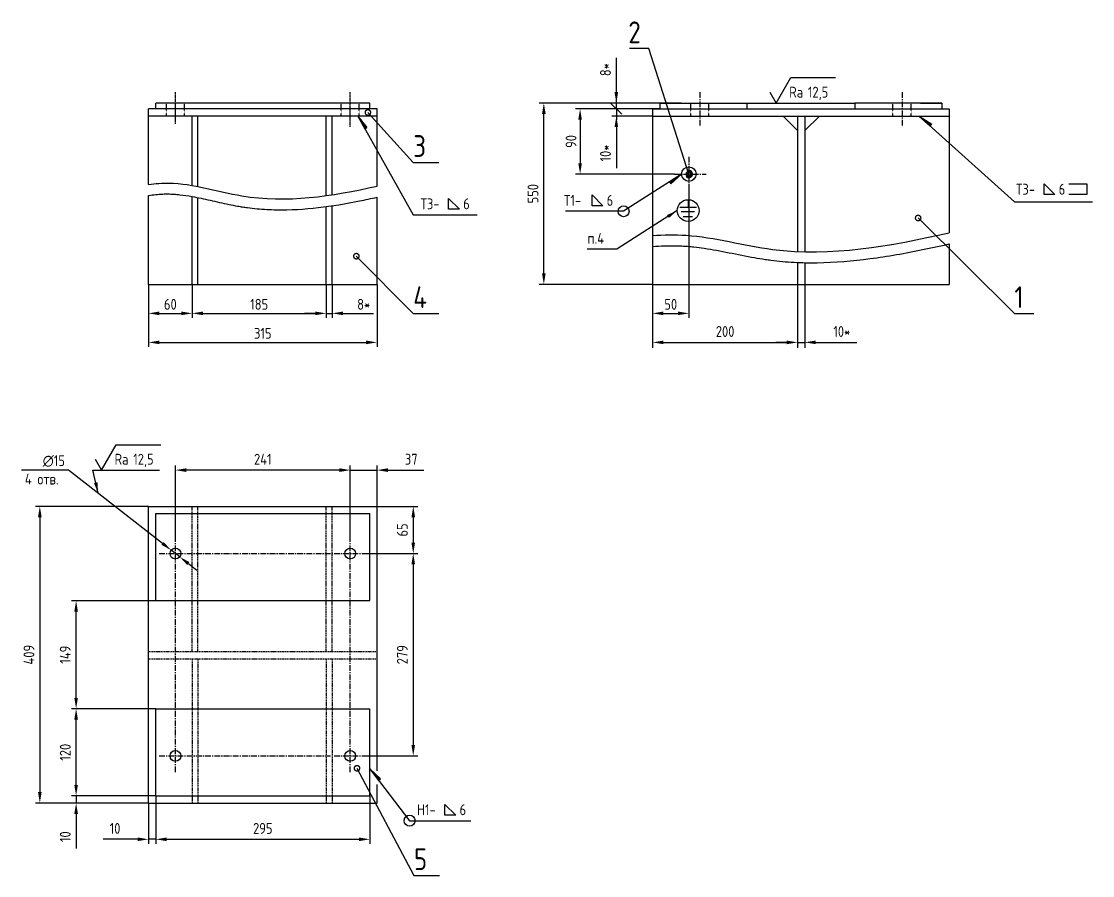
# Model space of a CAD drawing. Header units: millimetres. Extents: x -25976 to -4798, y -663 to 15440.
# Drawn here: x -6276 to -4798, y 4758 to 5935 of the extents above; entities that cross this region are included whole.
import ezdxf

# ---------------------------------------------------------------- set-up
doc = ezdxf.new("R2010")
doc.units = ezdxf.units.MM
doc.header["$LTSCALE"] = 0.25
doc.linetypes.add('CENTER', pattern=[50.8, 31.75, -6.35, 6.35, -6.35])
doc.linetypes.add('HIDDEN', pattern=[9.525, 6.35, -3.175])
for name, color, linetype in [('Bord', 1, 'Continuous'), ('Cen', 5, 'CENTER'), ('Con', 6, 'Continuous'), ('Cont', 6, 'Continuous'), ('Dim', 7, 'Continuous'), ('Hide', 2, 'HIDDEN'), ('Text', 3, 'Continuous')]:
    doc.layers.add(name, color=color, linetype=linetype)
doc.styles.add('Style1', font='romans.shx', dxfattribs={"width": 0.8})
doc.dimstyles.new('Dia_5', dxfattribs={"dimscale": 5, "dimtxt": 3, "dimasz": 3, "dimexe": 1.25, "dimexo": 0, "dimgap": 1, "dimtad": 1, "dimtoh": 1, "dimdec": 3, "dimtxsty": 'Style1', "dimcen": 2.5, "dimclrt": 3, "dimadec": 0, "dimazin": 0, "dimtfac": 1, "dimtdec": 3, "dimtmove": 0, "dimatfit": 2, "dimfxl": 1, "dimarcsym": 0})
doc.dimstyles.new('LIN 5', dxfattribs={"dimscale": 5, "dimtxt": 3, "dimasz": 3, "dimexe": 1.5, "dimexo": 0, "dimgap": 1.5, "dimtad": 1, "dimtoh": 1, "dimdec": 4, "dimrnd": 1, "dimdsep": 46, "dimtxsty": 'Style1', "dimcen": 0, "dimdle": 2, "dimclrd": 256, "dimclrt": 3, "dimadec": 0, "dimazin": 0, "dimtfac": 0.666667, "dimtdec": 4, "dimtmove": 0, "dimatfit": 2, "dimfxl": 1, "dimtvp": 0.833333, "dimtolj": 1, "dimtzin": 0, "dimarcsym": 0})
doc.dimstyles.new('Lin_5', dxfattribs={"dimscale": 5, "dimtxt": 3, "dimasz": 3, "dimexe": 1.25, "dimexo": 0, "dimgap": 1.5, "dimtad": 1, "dimdec": 1, "dimtxsty": 'Style1', "dimcen": 2.5, "dimclrt": 3, "dimadec": 0, "dimazin": 0, "dimtfac": 1, "dimtdec": 1, "dimtmove": 0, "dimatfit": 0, "dimfxl": 1, "dimarcsym": 0})
doc.dimstyles.new('Poz_5', dxfattribs={"dimscale": 5, "dimtxt": 6, "dimasz": 3, "dimexe": 1.25, "dimexo": 0, "dimgap": 1.5, "dimtad": 2, "dimtoh": 1, "dimtxsty": 'Style1', "dimblk": 'DOTSMALL', "dimcen": 2.5, "dimclrt": 6, "dimadec": 0, "dimazin": 0, "dimtfac": 1, "dimtmove": 0, "dimatfit": 3, "dimldrblk": 'DOTSMALL', "dimfxl": 1, "dimarcsym": 0})
doc.dimstyles.new('Svarka5', dxfattribs={"dimscale": 5, "dimtxt": 3, "dimasz": 4, "dimexe": 1.25, "dimexo": 0, "dimgap": 1.5, "dimtad": 1, "dimtoh": 1, "dimtxsty": 'Standard', "dimblk": 'Arrow', "dimcen": 2.5, "dimclrt": 3, "dimadec": 0, "dimazin": 0, "dimtfac": 1, "dimtmove": 0, "dimatfit": 3, "dimldrblk": 'Arrow', "dimfxl": 1, "dimarcsym": 0})
doc.dimstyles.new('Svarka_5', dxfattribs={"dimscale": 5, "dimtxt": 3, "dimasz": 4, "dimexe": 1.25, "dimexo": 0, "dimgap": 1, "dimtad": 1, "dimtoh": 1, "dimdec": 0, "dimtxsty": 'Style1', "dimblk": 'Arrow', "dimcen": 2.5, "dimclrt": 3, "dimadec": 0, "dimazin": 0, "dimtfac": 1, "dimtdec": 0, "dimtmove": 0, "dimatfit": 3, "dimldrblk": 'Arrow', "dimfxl": 1, "dimarcsym": 0})

# ---------------------------------------------------------------- blocks, each defined once
blk = doc.blocks.new('sherISO_01')
at = {"layer": 'Text'}
blk.add_line((4.04, 7), (16.36, 7), dxfattribs=at)
blk.add_lwpolyline([(-1.73, 3), (0, 0), (4.04, 7)], dxfattribs=at)
at = {"layer": 'Text', "style": 'Style1', "width": 0.8}
blk.add_text('Ra', height=3, dxfattribs=at).set_placement((3.58, 1.5))
blk.add_attdef('12,5', (8.73, 1.5), '', height=3, dxfattribs=at)
blk = doc.blocks.new('*D252')
at = {"layer": 'Dim', "color": 0, "linetype": 'ByBlock', "lineweight": -2, "transparency": 16777216}
for p, q in [((-6100.1, 5572.9), (-6100.1, 5526.6)), ((-6040.1, 5572.9), (-6040.1, 5526.6)), ((-6085.1, 5532.9), (-6055.1, 5532.9))]:
    blk.add_line(p, q, dxfattribs=at)
at = {"layer": 'Dim', "color": 0, "transparency": 16777216}
for points in [[(-6085.1, 5535.4), (-6085.1, 5530.4), (-6100.1, 5532.9)], [(-6055.1, 5535.4), (-6055.1, 5530.4), (-6040.1, 5532.9)]]:
    blk.add_solid(points, dxfattribs=at)
at = {"layer": 'Dim', "color": 3, "transparency": 16777216, "insert": (-6070.1, 5545.4), "char_height": 15, "attachment_point": 5, "style": 'Style1'}
blk.add_mtext('60', dxfattribs=at)
blk = doc.blocks.new('*D253')
at = {"layer": 'Dim', "color": 0, "linetype": 'ByBlock', "lineweight": -2, "transparency": 16777216}
for p, q in [((-6040.1, 5572.9), (-6040.1, 5526.6)), ((-5855.1, 5572.9), (-5855.1, 5526.6)), ((-6025.1, 5532.9), (-5870.1, 5532.9))]:
    blk.add_line(p, q, dxfattribs=at)
at = {"layer": 'Dim', "color": 0, "transparency": 16777216}
for points in [[(-6025.1, 5535.4), (-6025.1, 5530.4), (-6040.1, 5532.9)], [(-5870.1, 5535.4), (-5870.1, 5530.4), (-5855.1, 5532.9)]]:
    blk.add_solid(points, dxfattribs=at)
at = {"layer": 'Dim', "color": 3, "transparency": 16777216, "insert": (-5947.6, 5545.4), "char_height": 15, "attachment_point": 5, "style": 'Style1'}
blk.add_mtext('185', dxfattribs=at)
blk = doc.blocks.new('*D254')
at = {"layer": 'Dim', "color": 0, "linetype": 'ByBlock', "lineweight": -2, "transparency": 16777216}
for p, q in [((-5855.1, 5572.9), (-5855.1, 5526.6)), ((-5847.1, 5572.9), (-5847.1, 5526.6)), ((-5870.1, 5532.9), (-5885.1, 5532.9)), ((-5855.1, 5532.9), (-5847.1, 5532.9)), ((-5832.1, 5532.9), (-5789.9, 5532.9))]:
    blk.add_line(p, q, dxfattribs=at)
at = {"layer": 'Dim', "color": 0, "transparency": 16777216}
for points in [[(-5870.1, 5535.4), (-5870.1, 5530.4), (-5855.1, 5532.9)], [(-5832.1, 5535.4), (-5832.1, 5530.4), (-5847.1, 5532.9)]]:
    blk.add_solid(points, dxfattribs=at)
at = {"layer": 'Dim', "color": 3, "transparency": 16777216, "insert": (-5803.5, 5545.4), "char_height": 15, "attachment_point": 5, "style": 'Style1'}
blk.add_mtext('8*', dxfattribs=at)
blk = doc.blocks.new('*D255')
at = {"layer": 'Dim', "color": 0, "linetype": 'ByBlock', "lineweight": -2, "transparency": 16777216}
for p, q in [((-6100.1, 5572.9), (-6100.1, 5486.6)), ((-5785.1, 5572.9), (-5785.1, 5486.6)), ((-6085.1, 5492.9), (-5800.1, 5492.9))]:
    blk.add_line(p, q, dxfattribs=at)
at = {"layer": 'Dim', "color": 0, "transparency": 16777216}
for points in [[(-6085.1, 5495.4), (-6085.1, 5490.4), (-6100.1, 5492.9)], [(-5800.1, 5495.4), (-5800.1, 5490.4), (-5785.1, 5492.9)]]:
    blk.add_solid(points, dxfattribs=at)
at = {"layer": 'Dim', "color": 3, "transparency": 16777216, "insert": (-5942.6, 5505.4), "char_height": 15, "attachment_point": 5, "style": 'Style1'}
blk.add_mtext('315', dxfattribs=at)
blk = doc.blocks.new('_DotSmall')
at = {"color": 0, "linetype": 'ByBlock', "const_width": 0.5}
blk.add_lwpolyline([(-0.0625, 0, 1), (0.0625, 0, 1)], format="xyb", close=True, dxfattribs=at)
blk = doc.blocks.new('Arrow')
blk.add_hatch(color=256).paths.add_polyline_path([(0, 0), (-1, 0), (-1, -0.167)])
blk.add_line((-1, 0), (-1, -0.167))
at = {"color": 0, "linetype": 'ByBlock', "lineweight": -2}
for q in [(-1, 0), (-1, -0.167)]:
    blk.add_line((0, 0), q, dxfattribs=at)
blk = doc.blocks.new('svarka01')
at = {"layer": 'Text'}
for p, q in [((8.17, 5), (11.17, 2)), ((8.17, 2), (8.17, 5)), ((15.02, 5), (20.02, 5)), ((20.02, 5), (20.02, 2)), ((11.17, 2), (8.17, 2)), ((20.02, 2), (15.02, 2))]:
    blk.add_line(p, q, dxfattribs=at)
at = {"layer": 'Text', "style": 'Style1', "width": 0.8}
for tag, p in [('Т1-', (0.44, 2)), ('6', (12.22, 2))]:
    blk.add_attdef(tag, p, '', height=3, dxfattribs=at)
blk = doc.blocks.new('svarka02')
at = {"layer": 'Text'}
for p, q in [((9.73, 1.5), (9.73, 4.5)), ((9.73, 4.5), (12.73, 1.5)), ((12.73, 1.5), (9.73, 1.5))]:
    blk.add_line(p, q, dxfattribs=at)
at = {"layer": 'Text', "style": 'Style1', "width": 0.8}
for tag, p in [('Т1-', (2, 1.5)), ('6', (13.78, 1.5))]:
    blk.add_attdef(tag, p, '', height=3, dxfattribs=at)
blk = doc.blocks.new('*D269')
at = {"layer": 'Dim', "color": 0, "lineweight": -2, "transparency": 16777216}
for p, q in [((-5405, 5572.9), (-5405, 5485.4)), ((-5205, 5572.9), (-5205, 5485.4))]:
    blk.add_line(p, q, dxfattribs=at)
at = {"layer": 'Dim', "lineweight": -2, "transparency": 16777216}
blk.add_line((-5390, 5492.9), (-5220, 5492.9), dxfattribs=at)
at = {"layer": 'Dim', "transparency": 16777216}
for points in [[(-5390, 5495.4), (-5390, 5490.4), (-5405, 5492.9)], [(-5220, 5495.4), (-5220, 5490.4), (-5205, 5492.9)]]:
    blk.add_solid(points, dxfattribs=at)
at = {"layer": 'Dim', "color": 3, "transparency": 16777216, "insert": (-5305, 5507.9), "char_height": 15, "attachment_point": 5, "style": 'Style1'}
blk.add_mtext('\\A1;200', dxfattribs=at)
blk = doc.blocks.new('*D270')
at = {"layer": 'Dim', "color": 0, "lineweight": -2, "transparency": 16777216}
for p, q in [((-5205, 5572.9), (-5205, 5485.4)), ((-5195, 5572.9), (-5195, 5485.4))]:
    blk.add_line(p, q, dxfattribs=at)
at = {"layer": 'Dim', "lineweight": -2, "transparency": 16777216}
for p, q in [((-5220, 5492.9), (-5235, 5492.9)), ((-5205, 5492.9), (-5195, 5492.9)), ((-5180, 5492.9), (-5123.2, 5492.9))]:
    blk.add_line(p, q, dxfattribs=at)
at = {"layer": 'Dim', "transparency": 16777216}
for points in [[(-5220, 5495.4), (-5220, 5490.4), (-5205, 5492.9)], [(-5180, 5495.4), (-5180, 5490.4), (-5195, 5492.9)]]:
    blk.add_solid(points, dxfattribs=at)
at = {"layer": 'Dim', "color": 3, "transparency": 16777216, "insert": (-5144.1, 5507.9), "char_height": 15, "attachment_point": 5, "style": 'Style1'}
blk.add_mtext('\\A1;10*', dxfattribs=at)
blk = doc.blocks.new('_Oblique')
at = {"color": 0, "linetype": 'ByBlock', "lineweight": -2}
blk.add_line((-0.5, -0.5), (0.5, 0.5), dxfattribs=at)
blk = doc.blocks.new('*D271')
at = {"layer": 'Dim', "color": 0, "lineweight": -2, "transparency": 16777216}
for p, q in [((-5455, 5814.9), (-5455, 5844.9)), ((-5405, 5814.9), (-5461.3, 5814.9)), ((-5455, 5814.9), (-5455, 5804.9)), ((-5405, 5804.9), (-5461.3, 5804.9)), ((-5455, 5789.9), (-5455, 5733))]:
    blk.add_line(p, q, dxfattribs=at)
at = {"layer": 'Dim', "color": 0, "transparency": 16777216}
blk.add_solid([(-5457.5, 5789.9), (-5452.5, 5789.9), (-5455, 5804.9)], dxfattribs=at)
at = {"layer": 'Dim', "color": 0, "lineweight": -2, "transparency": 16777216, "xscale": 15, "yscale": 15, "zscale": 15, "rotation": 270}
blk.add_blockref('_Oblique', (-5455, 5814.9), dxfattribs=at)
at = {"layer": 'Dim', "color": 3, "transparency": 16777216, "insert": (-5470, 5753.9), "char_height": 15, "attachment_point": 5, "rotation": 90, "style": 'Style1'}
blk.add_mtext('10*', dxfattribs=at)
blk = doc.blocks.new('*D272')
at = {"layer": 'Dim', "color": 0, "lineweight": -2, "transparency": 16777216}
for p, q in [((-5455, 5837.9), (-5455, 5885)), ((-5395, 5822.9), (-5461.3, 5822.9)), ((-5455, 5814.9), (-5455, 5822.9)), ((-5405, 5814.9), (-5461.3, 5814.9)), ((-5455, 5814.9), (-5455, 5799.9))]:
    blk.add_line(p, q, dxfattribs=at)
at = {"layer": 'Dim', "color": 0, "transparency": 16777216}
blk.add_solid([(-5457.5, 5837.9), (-5452.5, 5837.9), (-5455, 5822.9)], dxfattribs=at)
at = {"layer": 'Dim', "color": 0, "lineweight": -2, "transparency": 16777216, "xscale": 15, "yscale": 15, "zscale": 15, "rotation": 90}
blk.add_blockref('_Oblique', (-5455, 5814.9), dxfattribs=at)
at = {"layer": 'Dim', "color": 3, "transparency": 16777216, "insert": (-5470, 5868.9), "char_height": 15, "attachment_point": 5, "rotation": 90, "style": 'Style1'}
blk.add_mtext('8*', dxfattribs=at)
blk = doc.blocks.new('*D273')
at = {"layer": 'Dim', "color": 0, "lineweight": -2, "transparency": 16777216}
for p, q in [((-5395, 5822.9), (-5561.3, 5822.9)), ((-5555, 5587.9), (-5555, 5807.9)), ((-5405, 5572.9), (-5561.3, 5572.9))]:
    blk.add_line(p, q, dxfattribs=at)
at = {"layer": 'Dim', "color": 0, "transparency": 16777216}
for points in [[(-5557.5, 5807.9), (-5552.5, 5807.9), (-5555, 5822.9)], [(-5557.5, 5587.9), (-5552.5, 5587.9), (-5555, 5572.9)]]:
    blk.add_solid(points, dxfattribs=at)
at = {"layer": 'Dim', "color": 3, "transparency": 16777216, "insert": (-5570, 5697.9), "char_height": 15, "attachment_point": 5, "rotation": 90, "style": 'Style1'}
blk.add_mtext('550', dxfattribs=at)
blk = doc.blocks.new('*D256')
at = {"layer": 'Dim', "color": 0, "linetype": 'ByBlock', "lineweight": -2, "transparency": 16777216}
for p, q in [((-5405, 5814.9), (-5511.3, 5814.9)), ((-5505, 5799.9), (-5505, 5739.9)), ((-5374.9, 5724.9), (-5511.3, 5724.9))]:
    blk.add_line(p, q, dxfattribs=at)
at = {"layer": 'Dim', "color": 0, "transparency": 16777216}
for points in [[(-5507.5, 5799.9), (-5502.5, 5799.9), (-5505, 5814.9)], [(-5507.5, 5739.9), (-5502.5, 5739.9), (-5505, 5724.9)]]:
    blk.add_solid(points, dxfattribs=at)
at = {"layer": 'Dim', "color": 3, "transparency": 16777216, "insert": (-5517.5, 5769.9), "char_height": 15, "attachment_point": 5, "rotation": 90, "style": 'Style1'}
blk.add_mtext('90', dxfattribs=at)
blk = doc.blocks.new('*D257')
at = {"layer": 'Dim', "color": 0, "linetype": 'ByBlock', "lineweight": -2, "transparency": 16777216}
for p, q in [((-5355, 5705.8), (-5355, 5526.6)), ((-5405, 5640.1), (-5405, 5526.6)), ((-5390, 5532.9), (-5370, 5532.9))]:
    blk.add_line(p, q, dxfattribs=at)
at = {"layer": 'Dim', "color": 0, "transparency": 16777216}
for points in [[(-5390, 5535.4), (-5390, 5530.4), (-5405, 5532.9)], [(-5370, 5535.4), (-5370, 5530.4), (-5355, 5532.9)]]:
    blk.add_solid(points, dxfattribs=at)
at = {"layer": 'Dim', "color": 3, "transparency": 16777216, "insert": (-5380, 5545.4), "char_height": 15, "attachment_point": 5, "style": 'Style1'}
blk.add_mtext('50', dxfattribs=at)
blk = doc.blocks.new('svarka04')
at = {"layer": 'Text'}
blk.add_circle((0, 0), 1.5, dxfattribs=at)
blk = doc.blocks.new('*D263')
at = {"layer": 'Dim', "color": 0, "lineweight": -2, "transparency": 16777216}
for p, q in [((-6200.1, 4882.8), (-6200.1, 4897.8)), ((-6090.1, 4867.8), (-6206.3, 4867.8)), ((-6200.1, 4867.8), (-6200.1, 4857.8)), ((-6100.1, 4857.8), (-6206.3, 4857.8)), ((-6200.1, 4842.8), (-6200.1, 4795.1))]:
    blk.add_line(p, q, dxfattribs=at)
at = {"layer": 'Dim', "color": 0, "transparency": 16777216}
for points in [[(-6202.6, 4882.8), (-6197.6, 4882.8), (-6200.1, 4867.8)], [(-6202.6, 4842.8), (-6197.6, 4842.8), (-6200.1, 4857.8)]]:
    blk.add_solid(points, dxfattribs=at)
at = {"layer": 'Dim', "color": 3, "transparency": 16777216, "insert": (-6215.1, 4811.4), "char_height": 15, "attachment_point": 5, "rotation": 90, "style": 'Style1'}
blk.add_mtext('10', dxfattribs=at)
blk = doc.blocks.new('*D264')
at = {"layer": 'Dim', "color": 0, "lineweight": -2, "transparency": 16777216}
for p, q in [((-6090.1, 4987.8), (-6206.3, 4987.8)), ((-6200.1, 4882.8), (-6200.1, 4972.8)), ((-6090.1, 4867.8), (-6206.3, 4867.8))]:
    blk.add_line(p, q, dxfattribs=at)
at = {"layer": 'Dim', "color": 0, "transparency": 16777216}
for points in [[(-6202.6, 4972.8), (-6197.6, 4972.8), (-6200.1, 4987.8)], [(-6202.6, 4882.8), (-6197.6, 4882.8), (-6200.1, 4867.8)]]:
    blk.add_solid(points, dxfattribs=at)
at = {"layer": 'Dim', "color": 3, "transparency": 16777216, "insert": (-6215.1, 4927.8), "char_height": 15, "attachment_point": 5, "rotation": 90, "style": 'Style1'}
blk.add_mtext('120', dxfattribs=at)
blk = doc.blocks.new('*D265')
at = {"layer": 'Dim', "color": 0, "lineweight": -2, "transparency": 16777216}
for p, q in [((-6090.1, 5136.8), (-6206.3, 5136.8)), ((-6200.1, 5002.8), (-6200.1, 5121.8)), ((-6090.1, 4987.8), (-6206.3, 4987.8))]:
    blk.add_line(p, q, dxfattribs=at)
at = {"layer": 'Dim', "color": 0, "transparency": 16777216}
for points in [[(-6202.6, 5121.8), (-6197.6, 5121.8), (-6200.1, 5136.8)], [(-6202.6, 5002.8), (-6197.6, 5002.8), (-6200.1, 4987.8)]]:
    blk.add_solid(points, dxfattribs=at)
at = {"layer": 'Dim', "color": 3, "transparency": 16777216, "insert": (-6215.1, 5062.3), "char_height": 15, "attachment_point": 5, "rotation": 90, "style": 'Style1'}
blk.add_mtext('149', dxfattribs=at)
blk = doc.blocks.new('*D266')
at = {"layer": 'Dim', "color": 0, "lineweight": -2, "transparency": 16777216}
for p, q in [((-6100.1, 5266.8), (-6256.3, 5266.8)), ((-6250.1, 5251.8), (-6250.1, 4872.8)), ((-6100.1, 4857.8), (-6256.3, 4857.8))]:
    blk.add_line(p, q, dxfattribs=at)
at = {"layer": 'Dim', "color": 0, "transparency": 16777216}
for points in [[(-6252.6, 5251.8), (-6247.6, 5251.8), (-6250.1, 5266.8)], [(-6252.6, 4872.8), (-6247.6, 4872.8), (-6250.1, 4857.8)]]:
    blk.add_solid(points, dxfattribs=at)
at = {"layer": 'Dim', "color": 3, "transparency": 16777216, "insert": (-6265.1, 5062.3), "char_height": 15, "attachment_point": 5, "rotation": 90, "style": 'Style1'}
blk.add_mtext('409', dxfattribs=at)
blk = doc.blocks.new('*D267')
at = {"layer": 'Dim', "color": 0, "lineweight": -2, "transparency": 16777216}
for p, q in [((-6090.1, 4867.8), (-6090.1, 4801.6)), ((-6100.1, 4857.8), (-6100.1, 4801.6)), ((-6115.1, 4807.8), (-6162.8, 4807.8)), ((-6090.1, 4807.8), (-6100.1, 4807.8)), ((-6075.1, 4807.8), (-6060.1, 4807.8))]:
    blk.add_line(p, q, dxfattribs=at)
at = {"layer": 'Dim', "color": 0, "transparency": 16777216}
for points in [[(-6115.1, 4810.3), (-6115.1, 4805.3), (-6100.1, 4807.8)], [(-6075.1, 4810.3), (-6075.1, 4805.3), (-6090.1, 4807.8)]]:
    blk.add_solid(points, dxfattribs=at)
at = {"layer": 'Dim', "color": 3, "transparency": 16777216, "insert": (-6146.4, 4822.8), "char_height": 15, "attachment_point": 5, "style": 'Style1'}
blk.add_mtext('10', dxfattribs=at)
blk = doc.blocks.new('*D268')
at = {"layer": 'Dim', "color": 0, "lineweight": -2, "transparency": 16777216}
for p, q in [((-6090.1, 4867.8), (-6090.1, 4801.6)), ((-5795.1, 4867.8), (-5795.1, 4801.6)), ((-6075.1, 4807.8), (-5810.1, 4807.8))]:
    blk.add_line(p, q, dxfattribs=at)
at = {"layer": 'Dim', "color": 0, "transparency": 16777216}
for points in [[(-6075.1, 4810.3), (-6075.1, 4805.3), (-6090.1, 4807.8)], [(-5810.1, 4810.3), (-5810.1, 4805.3), (-5795.1, 4807.8)]]:
    blk.add_solid(points, dxfattribs=at)
at = {"layer": 'Dim', "color": 3, "transparency": 16777216, "insert": (-5942.6, 4822.8), "char_height": 15, "attachment_point": 5, "style": 'Style1'}
blk.add_mtext('295', dxfattribs=at)
blk = doc.blocks.new('*D258')
at = {"layer": 'Dim', "color": 0, "lineweight": -2, "transparency": 16777216}
for p, q in [((-5822.1, 5224.3), (-5822.1, 5323.1)), ((-5785.1, 5266.8), (-5785.1, 5323.1)), ((-5837.1, 5316.8), (-5852.1, 5316.8)), ((-5822.1, 5316.8), (-5785.1, 5316.8)), ((-5770.1, 5316.8), (-5720.7, 5316.8))]:
    blk.add_line(p, q, dxfattribs=at)
at = {"layer": 'Dim', "color": 0, "transparency": 16777216}
for points in [[(-5837.1, 5319.3), (-5837.1, 5314.3), (-5822.1, 5316.8)], [(-5770.1, 5319.3), (-5770.1, 5314.3), (-5785.1, 5316.8)]]:
    blk.add_solid(points, dxfattribs=at)
at = {"layer": 'Dim', "color": 3, "transparency": 16777216, "insert": (-5737.9, 5331.8), "char_height": 15, "attachment_point": 5, "style": 'Style1'}
blk.add_mtext('37', dxfattribs=at)
blk = doc.blocks.new('*D259')
at = {"layer": 'Dim', "color": 0, "lineweight": -2, "transparency": 16777216}
for p, q in [((-6063.1, 5224.3), (-6063.1, 5323.1)), ((-5822.1, 5224.3), (-5822.1, 5323.1)), ((-5837.1, 5316.8), (-6048.1, 5316.8))]:
    blk.add_line(p, q, dxfattribs=at)
at = {"layer": 'Dim', "color": 0, "transparency": 16777216}
for points in [[(-6048.1, 5319.3), (-6048.1, 5314.3), (-6063.1, 5316.8)], [(-5837.1, 5319.3), (-5837.1, 5314.3), (-5822.1, 5316.8)]]:
    blk.add_solid(points, dxfattribs=at)
at = {"layer": 'Dim', "color": 3, "transparency": 16777216, "insert": (-5942.6, 5331.8), "char_height": 15, "attachment_point": 5, "style": 'Style1'}
blk.add_mtext('241', dxfattribs=at)
blk = doc.blocks.new('*D260')
at = {"layer": 'Dim', "color": 0, "lineweight": -2, "transparency": 16777216}
for p, q in [((-5785.1, 5266.8), (-5728.8, 5266.8)), ((-5735.1, 5251.8), (-5735.1, 5216.8)), ((-5799.6, 5201.8), (-5728.8, 5201.8))]:
    blk.add_line(p, q, dxfattribs=at)
at = {"layer": 'Dim', "color": 0, "transparency": 16777216}
for points in [[(-5737.6, 5251.8), (-5732.6, 5251.8), (-5735.1, 5266.8)], [(-5737.6, 5216.8), (-5732.6, 5216.8), (-5735.1, 5201.8)]]:
    blk.add_solid(points, dxfattribs=at)
at = {"layer": 'Dim', "color": 3, "transparency": 16777216, "insert": (-5750.1, 5234.3), "char_height": 15, "attachment_point": 5, "rotation": 90, "style": 'Style1'}
blk.add_mtext('65', dxfattribs=at)
blk = doc.blocks.new('*D261')
at = {"layer": 'Dim', "color": 0, "lineweight": -2, "transparency": 16777216}
for p, q in [((-5795.1, 5201.8), (-5728.8, 5201.8)), ((-5735.1, 5186.8), (-5735.1, 4937.8)), ((-5799.6, 4922.8), (-5728.8, 4922.8))]:
    blk.add_line(p, q, dxfattribs=at)
at = {"layer": 'Dim', "color": 0, "transparency": 16777216}
for points in [[(-5737.6, 5186.8), (-5732.6, 5186.8), (-5735.1, 5201.8)], [(-5737.6, 4937.8), (-5732.6, 4937.8), (-5735.1, 4922.8)]]:
    blk.add_solid(points, dxfattribs=at)
at = {"layer": 'Dim', "color": 3, "transparency": 16777216, "insert": (-5750.1, 5062.3), "char_height": 15, "attachment_point": 5, "rotation": 90, "style": 'Style1'}
blk.add_mtext('279', dxfattribs=at)
blk = doc.blocks.new('*D262')
at = {"layer": 'Dim', "color": 0, "lineweight": -2, "transparency": 16777216}
for p, q in [((-6210.6, 5316.8), (-6245.9, 5316.8)), ((-6080.8, 5215.6), (-6210.6, 5316.8)), ((-6057.2, 5197.2), (-6069, 5206.4)), ((-6045.3, 5188), (-6033.5, 5178.7))]:
    blk.add_line(p, q, dxfattribs=at)
at = {"layer": 'Dim', "color": 0, "transparency": 16777216}
for points in [[(-6079.3, 5217.6), (-6082.4, 5213.7), (-6069, 5206.4)], [(-6043.8, 5189.9), (-6046.9, 5186), (-6057.2, 5197.2)]]:
    blk.add_solid(points, dxfattribs=at)
at = {"layer": 'Dim', "color": 3, "transparency": 16777216, "insert": (-6230.8, 5329.3), "char_height": 15, "attachment_point": 5, "style": 'Style1'}
blk.add_mtext('∅15', dxfattribs=at)

msp = doc.modelspace()

# ---------------------------------------------------------------- linework, layer by layer
at = {"layer": 'Bord'}
for p, q in [((-5365.51441, 5822.8783), (-5275.51441, 5822.8783)), ((-5275.01441, 5822.8783), (-5125.51441, 5822.8783)), ((-5035.51441, 5822.8783), (-5125.51441, 5822.8783))]:
    msp.add_line(p, q, dxfattribs=at)
msp.add_circle((-5355.94892, 5674.54759), 14.96558, dxfattribs=at)
msp.add_arc((-5355.01441, 5724.8783), 5, 224.03155505, 106.01684686, dxfattribs=at)
for points, knots in [([(-6100.09218, 5710.60266), (-6090.68159, 5711.947), (-6047.97813, 5715.22706), (-5943.47674, 5679.55063), (-5847.46508, 5694.26863), (-5785.09218, 5708.43526)], [71.6862756577, 71.6862756577, 71.6862756577, 71.6862756577, 100.4629223875, 202.202332998, 390.0409777206, 390.0409777206, 390.0409777206, 390.0409777206]), ([(-6100.09218, 5695.43916), (-6093.53027, 5696.44512), (-6087.0471, 5697.12561), (-6078.21934, 5697.50676), (-6075.80915, 5697.55374), (-6072.05622, 5697.53096), (-6070.70667, 5697.50294), (-6067.99103, 5697.40817), (-6066.62774, 5697.34159), (-6062.5212, 5697.08753), (-6059.76125, 5696.8457), (-6051.41447, 5695.9301), (-6045.76061, 5695.06565), (-6031.87919, 5692.55401), (-6023.56739, 5690.72968), (-6006.63001, 5686.89666), (-5998.00471, 5684.8882), (-5985.28465, 5682.26082), (-5981.31911, 5681.48755), (-5975.09163, 5680.38713), (-5972.85053, 5680.01441), (-5968.37508, 5679.32036), (-5966.13782, 5678.99787), (-5959.42778, 5678.10196), (-5954.95674, 5677.60009), (-5941.55299, 5676.36416), (-5932.62978, 5675.89978), (-5904.455, 5675.42691), (-5885.2689, 5676.5765), (-5847.0953, 5680.92463), (-5828.10605, 5684.12289), (-5801.15536, 5689.53153), (-5793.11511, 5691.25656), (-5785.09218, 5693.05739)], [69.3690974778, 69.3690974778, 69.3690974778, 69.3690974778, 90.8470172503, 90.8470172503, 98.9625563695, 98.9625563695, 103.5354549611, 103.5354549611, 108.1083535527, 108.1083535527, 117.2541507358, 117.2541507358, 135.545745102, 135.545745102, 161.5026846715, 161.5026846715, 187.4596242409, 187.4596242409, 199.0770074601, 199.0770074601, 205.5483361332, 205.5483361332, 212.0196648063, 212.0196648063, 224.9623221526, 224.9623221526, 250.8476368451, 250.8476368451, 306.8526989351, 306.8526989351, 362.8577610252, 362.8577610252, 386.7429383803, 386.7429383803, 386.7429383803, 386.7429383803]), ([(-5405.01441, 5640.10665), (-5389.62746, 5641.23281), (-5334.24157, 5642.28097), (-5199.11489, 5602.95781), (-5077.5245, 5625.91063), (-4996.01441, 5643.94594)], [82.1870175771, 82.1870175771, 82.1870175771, 82.1870175771, 128.5661106483, 249.4402948292, 494.5601524169, 494.5601524169, 494.5601524169, 494.5601524169]), ([(-5405.01441, 5625.06505), (-5393.95378, 5625.90366), (-5382.99785, 5626.29424), (-5368.8679, 5625.99854), (-5365.59471, 5625.87334), (-5359.96838, 5625.55221), (-5357.61071, 5625.38464), (-5352.87452, 5624.98566), (-5350.49982, 5624.75488), (-5343.35562, 5623.97815), (-5338.56598, 5623.34776), (-5322.47804, 5620.95402), (-5311.05904, 5618.8023), (-5287.91893, 5614.27121), (-5276.19821, 5611.89201), (-5259.47035, 5608.93273), (-5254.6025, 5608.12261), (-5247.06424, 5606.98931), (-5244.41472, 5606.61377), (-5236.43973, 5605.56503), (-5231.12296, 5604.9748), (-5220.49512, 5603.99981), (-5215.18334, 5603.61495), (-5199.25634, 5602.74874), (-5188.6496, 5602.55573), (-5153.62527, 5603.01621), (-5129.27402, 5605.10381), (-5080.76801, 5611.5527), (-5056.61142, 5615.9141), (-5020.34927, 5623.28746), (-5008.16806, 5625.9062), (-4996.01441, 5628.58438)], [81.0475237962, 81.0475237962, 81.0475237962, 81.0475237962, 115.5717396772, 115.5717396772, 126.0212927224, 126.0212927224, 133.5867723846, 133.5867723846, 141.1522520469, 141.1522520469, 156.2832113713, 156.2832113713, 191.689429606, 191.689429606, 227.0956478407, 227.0956478407, 241.5107245903, 241.5107245903, 249.2842589339, 249.2842589339, 264.8313276211, 264.8313276211, 280.3783963083, 280.3783963083, 311.4725336826, 311.4725336826, 383.1987785342, 383.1987785342, 454.9250233858, 454.9250233858, 491.3242686926, 491.3242686926, 491.3242686926, 491.3242686926])]:
    msp.add_open_spline(points, degree=3, knots=knots, dxfattribs=at)
at = {"layer": 'Cen', "lineweight": -3, "ltscale": 0.2}
for p, q in [((-6063.09218, 5794.03321), (-6063.09218, 5837.8783)), ((-5822.09218, 5789.8783), (-5822.09218, 5837.8783))]:
    msp.add_line(p, q, dxfattribs=at)
at = {"layer": 'Cen'}
for p, q in [((-5340.01441, 5837.8783), (-5340.01441, 5789.8783)), ((-5061.01441, 5837.8783), (-5061.01441, 5789.8783)), ((-6063.09218, 5804.8783), (-6063.09218, 5822.8783)), ((-5355.01441, 5748.89844), (-5355.01441, 5705.83309)), ((-5374.9261, 5724.8783), (-5330.98044, 5724.8783)), ((-6063.09218, 4900.30459), (-6063.09218, 5224.30459)), ((-5822.09218, 4900.30459), (-5822.09218, 5224.30459)), ((-6085.59218, 5201.80459), (-5799.59218, 5201.80459)), ((-6085.59218, 4922.80459), (-5799.59218, 4922.80459))]:
    msp.add_line(p, q, dxfattribs=at)
at = {"layer": 'Con'}
for p, q in [((-5395.01441, 5822.8783), (-5275.01441, 5822.8783)), ((-5385.01441, 5822.8783), (-5395.01441, 5822.8783)), ((-5395.01441, 5822.8783), (-5395.01441, 5814.8783)), ((-5285.01441, 5822.8783), (-5275.01441, 5822.8783)), ((-5275.01441, 5822.8783), (-5275.01441, 5814.8783)), ((-5006.01441, 5822.8783), (-5126.01441, 5822.8783)), ((-5116.01441, 5822.8783), (-5126.01441, 5822.8783)), ((-5126.01441, 5822.8783), (-5126.01441, 5814.8783)), ((-5016.01441, 5822.8783), (-5006.01441, 5822.8783)), ((-5006.01441, 5822.8783), (-5006.01441, 5814.8783)), ((-5405.01441, 5814.8783), (-4996.01441, 5814.8783)), ((-5395.51441, 5814.8783), (-5405.01441, 5814.8783)), ((-5405.01441, 5814.8783), (-5405.01441, 5640.10665)), ((-5005.51441, 5814.8783), (-4996.01441, 5814.8783)), ((-4996.01441, 5814.8783), (-4996.01441, 5643.94594)), ((-5405.01441, 5804.8783), (-4996.01441, 5804.8783)), ((-5225.01441, 5804.8783), (-5205.01441, 5784.8783)), ((-5205.01441, 5804.8783), (-5205.01441, 5618.10318)), ((-5195.01441, 5784.8783), (-5175.01441, 5804.8783)), ((-5195.01441, 5804.8783), (-5195.01441, 5617.76722)), ((-4996.01441, 5628.58438), (-4996.01441, 5572.8783)), ((-5405.01441, 5625.06505), (-5405.01441, 5572.8783)), ((-5205.01441, 5603.08853), (-5205.01441, 5572.8783)), ((-5195.01441, 5602.76357), (-5195.01441, 5572.8783)), ((-5405.01441, 5572.8783), (-4996.01441, 5572.8783)), ((-6100.09218, 4857.80459), (-6100.09218, 5266.80459)), ((-6100.09218, 5266.80459), (-5785.09218, 5266.80459)), ((-5785.09218, 4902.37313), (-5785.09218, 5266.80459)), ((-6090.09218, 5256.80459), (-5795.09218, 5256.80459)), ((-6090.09218, 5136.80459), (-6090.09218, 5256.80459)), ((-5795.09218, 5136.80459), (-5795.09218, 5256.80459)), ((-6090.09218, 5136.80459), (-5795.09218, 5136.80459)), ((-6090.09218, 4987.80459), (-5795.09218, 4987.80459)), ((-6090.09218, 4867.80459), (-6090.09218, 4987.80459)), ((-5795.09218, 4867.80459), (-5795.09218, 4987.80459)), ((-5785.09218, 4857.80459), (-5785.09218, 4883.45298)), ((-6090.09218, 4867.80459), (-5795.09218, 4867.80459)), ((-6100.09218, 4857.80459), (-5785.09218, 4857.80459))]:
    msp.add_line(p, q, dxfattribs=at)
for centre in [(-6063.09218, 5201.80459), (-5822.09218, 5201.80459), (-6063.09218, 4922.80459), (-5822.09218, 4922.80459)]:
    msp.add_circle(centre, 7.5, dxfattribs=at)
at = {"layer": 'Cont'}
for p, q in [((-6090.09218, 5814.8783), (-6090.09218, 5822.8783)), ((-5795.09218, 5822.8783), (-6090.09218, 5822.8783)), ((-5795.09218, 5814.8783), (-5795.09218, 5822.8783)), ((-6100.09218, 5710.60266), (-6100.09218, 5814.8783)), ((-5785.09218, 5814.8783), (-6100.09218, 5814.8783)), ((-5785.09218, 5708.43526), (-5785.09218, 5814.8783)), ((-5785.09218, 5804.8783), (-6100.09218, 5804.8783)), ((-6040.09218, 5709.27177), (-6040.09218, 5804.8783)), ((-6032.09218, 5707.79629), (-6032.09218, 5804.8783)), ((-5855.09218, 5695.26537), (-5855.09218, 5804.8783)), ((-5847.09218, 5696.4224), (-5847.09218, 5804.8783)), ((-6100.09218, 5572.8783), (-6100.09218, 5695.43916)), ((-6040.09218, 5572.8783), (-6040.09218, 5694.04002)), ((-6032.09218, 5572.8783), (-6032.09218, 5692.50119)), ((-5785.09218, 5572.8783), (-5785.09218, 5693.05739)), ((-5355.94892, 5688.36924), (-5355.94892, 5679.36887)), ((-5855.09218, 5572.8783), (-5855.09218, 5680.12735)), ((-5847.09218, 5572.8783), (-5847.09218, 5681.25533)), ((-5367.48358, 5679.36887), (-5344.53616, 5679.36887)), ((-5365.44029, 5673.13698), (-5347.05095, 5673.13698)), ((-5362.92551, 5666.38456), (-5350.19441, 5666.38456)), ((-6100.09218, 5572.8783), (-5785.09218, 5572.8783)), ((-6100.09218, 5572.8783), (-5785.09218, 5572.8783))]:
    msp.add_line(p, q, dxfattribs=at)
for radius in [10, 2.36185]:
    msp.add_circle((-5355.01441, 5724.8783), radius, dxfattribs=at)
at = {"layer": 'Dim'}
for p, q in [((-5365.51441, 5822.8783), (-5385.51441, 5822.8783)), ((-5035.51441, 5822.8783), (-5015.51441, 5822.8783)), ((-6245.90437, 5316.80459), (-6275.51462, 5316.80459))]:
    msp.add_line(p, q, dxfattribs=at)
at = {"layer": 'Hide', "lineweight": -3, "ltscale": 0.2}
for p, q in [((-6075.59218, 5804.8783), (-6075.59218, 5822.8783)), ((-6050.59218, 5804.8783), (-6050.59218, 5822.8783)), ((-5834.59218, 5804.8783), (-5834.59218, 5822.8783)), ((-5809.59218, 5804.8783), (-5809.59218, 5822.8783)), ((-5352.51441, 5804.8783), (-5352.51441, 5822.8783)), ((-5327.51441, 5804.8783), (-5327.51441, 5822.8783)), ((-5073.51441, 5804.8783), (-5073.51441, 5822.8783)), ((-5048.51441, 5804.8783), (-5048.51441, 5822.8783))]:
    msp.add_line(p, q, dxfattribs=at)
at = {"layer": 'Hide'}
for p, q in [((-6040.09218, 5066.80459), (-6040.09218, 5266.80459)), ((-6032.09218, 5066.80459), (-6032.09218, 5266.80459)), ((-5855.09218, 5066.80459), (-5855.09218, 5266.80459)), ((-5847.09218, 5066.80459), (-5847.09218, 5266.80459)), ((-6100.09218, 5066.80459), (-5785.09218, 5066.80459)), ((-6100.09218, 5056.80459), (-5785.09218, 5056.80459)), ((-6040.09218, 5056.80459), (-6040.09218, 4857.80459)), ((-6032.09218, 5056.80459), (-6032.09218, 4857.80459)), ((-5855.09218, 5056.80459), (-5855.09218, 4857.80459)), ((-5847.09218, 5056.80459), (-5847.09218, 4857.80459))]:
    msp.add_line(p, q, dxfattribs=at)

# ---------------------------------------------------------------- block references
at = {"layer": 'Dim', "xscale": 5, "yscale": 5}
for name, p, zscale, values in [('sherISO_01', (-5234.5045, 5822.8783), 5, {'12,5': '12,5'}), ('svarka01', (-4906.01441, 5686.56827), 10, {'Т1-': 'Т3-', '6': '6'}), ('svarka02', (-5735.09218, 5668.91102), 5, {'6': '6', 'Т1-': 'Т3-'}), ('svarka02', (-5537.20863, 5673.6264), 4, {'6': '6', 'Т1-': 'Т1-'}), ('sherISO_01', (-6164.96343, 5316.80459), 5, {'12,5': '12,5'}), ('svarka02', (-5740.08821, 4833.49676), 4, {'6': '6', 'Т1-': 'Н1-'})]:
    msp.add_blockref(name, p, dxfattribs=dict(at, zscale=zscale)).add_auto_attribs(values)
at = {"layer": 'Dim', "xscale": 5, "yscale": 5, "zscale": 4}
for p in [(-5445.01441, 5673.6264), (-5740.08821, 4833.49676)]:
    msp.add_blockref('svarka04', p, dxfattribs=at)

# ---------------------------------------------------------------- texts
at = {"layer": 'Con', "style": 'Style1', "width": 0.8}
for s, p in [('2', (-5438.46149, 5905.3783)), ('3', (-5735.09218, 5748.54026)), ('4', (-5735.09218, 5540.21234)), ('1', (-4906.01441, 5540.21234)), ('5', (-5734.13452, 4765.30459))]:
    msp.add_text(s, height=30, dxfattribs=at).set_placement(p)
at = {"layer": 'Text', "style": 'Style1', "width": 0.8}
for s, p in [('п.4', (-5494.73966, 5628.8913)), ('4 отв.', (-6270.76644, 5296.89717))]:
    msp.add_text(s, height=15, dxfattribs=at).set_placement(p)

# ---------------------------------------------------------------- dimensions: what is measured, and where the dimension line sits
at = {"layer": 'Dim'}
dim = msp.add_linear_dim(base=(-5455.01441, 5822.8783), p1=(-5405.01441, 5814.8783), p2=(-5395.01441, 5822.8783), angle=90, text='<>*', dimstyle='Lin_5', override={"dimblk1": 'Oblique', "dimsah": 1}, dxfattribs=at)
dim.commit()
dim.dimension.update_dxf_attribs({"geometry": '*D272', "text_midpoint": (-5470.01441, 5868.94973)})
dim = msp.add_linear_dim(base=(-5455.01441, 5814.8783), p1=(-5405.01441, 5804.8783), p2=(-5405.01441, 5814.8783), angle=90, text='<>*', dimstyle='Lin_5', override={"dimblk2": 'Oblique', "dimsah": 1}, dxfattribs=at)
dim.commit()
dim.dimension.update_dxf_attribs({"geometry": '*D271', "text_midpoint": (-5455.01441, 5753.94973), "dimtype": 160})
dim = msp.add_linear_dim(base=(-5555.01441, 5822.8783), p1=(-5405.01441, 5572.8783), p2=(-5395.01441, 5822.8783), angle=90, text='550', dimstyle='Lin_5', dxfattribs=at)
dim.commit()
dim.dimension.update_dxf_attribs({"geometry": '*D273', "text_midpoint": (-5570.01441, 5697.8783)})
dim = msp.add_linear_dim(base=(-5505.01441, 5724.8783), p1=(-5405.01441, 5814.8783), p2=(-5374.9261, 5724.8783), angle=90, dimstyle='Dia_5', override={"dimarcsym": 1}, dxfattribs=at)
dim.commit()
dim.dimension.update_dxf_attribs({"geometry": '*D256', "text_midpoint": (-5517.51441, 5769.8783)})
for base, p1, p2, picture, middle in [((-5355.01441, 5532.8783), (-5405.01441, 5640.10665), (-5355.01441, 5705.83309), '*D257', (-5380.01441, 5545.3783)), ((-6040.09218, 5532.8783), (-6100.09218, 5572.8783), (-6040.09218, 5572.8783), '*D252', (-6070.09218, 5545.3783)), ((-5785.09218, 5492.8783), (-6100.09218, 5572.8783), (-5785.09218, 5572.8783), '*D255', (-5942.59218, 5505.3783)), ((-5855.09218, 5532.8783), (-6040.09218, 5572.8783), (-5855.09218, 5572.8783), '*D253', (-5947.59218, 5545.3783))]:
    dim = msp.add_linear_dim(base=base, p1=p1, p2=p2, dimstyle='Dia_5', override={"dimarcsym": 1}, dxfattribs=at)
    dim.commit()
    dim.dimension.update_dxf_attribs({"geometry": picture, "text_midpoint": middle})
dim = msp.add_linear_dim(base=(-5847.09218, 5532.8783), p1=(-5855.09218, 5572.8783), p2=(-5847.09218, 5572.8783), text='<>*', dimstyle='Dia_5', override={"dimarcsym": 1}, dxfattribs=at)
dim.commit()
dim.dimension.update_dxf_attribs({"geometry": '*D254', "text_midpoint": (-5803.52075, 5545.3783)})
for base, p1, p2, dimstyle, picture, middle in [((-5205.01441, 5492.8783), (-5405.01441, 5572.8783), (-5205.01441, 5572.8783), 'LIN 5', '*D269', (-5305.01441, 5507.8783)), ((-6063.09218, 5316.80459), (-5822.09218, 5224.30459), (-6063.09218, 5224.30459), 'Lin_5', '*D259', (-5942.59218, 5331.80459)), ((-5795.09218, 4807.80459), (-6090.09218, 4867.80459), (-5795.09218, 4867.80459), 'Lin_5', '*D268', (-5942.59218, 4822.80459))]:
    dim = msp.add_linear_dim(base=base, p1=p1, p2=p2, dimstyle=dimstyle, dxfattribs=at)
    dim.commit()
    dim.dimension.update_dxf_attribs({"geometry": picture, "text_midpoint": middle})
dim = msp.add_linear_dim(base=(-5195.01441, 5492.8783), p1=(-5205.01441, 5572.8783), p2=(-5195.01441, 5572.8783), text='<>*', dimstyle='LIN 5', dxfattribs=at)
dim.commit()
dim.dimension.update_dxf_attribs({"geometry": '*D270', "text_midpoint": (-5144.08584, 5507.8783)})
dim = msp.add_diameter_dim_2p(p1=(-6057.17704, 5197.19361), p2=(-6069.00732, 5206.41557), dimstyle='Dia_5', dxfattribs=at)
dim.commit()
dim.dimension.update_dxf_attribs({"geometry": '*D262', "text_midpoint": (-6230.76151, 5316.80459), "dimtype": 163})
for base, p1, p2, picture, middle in [((-5822.09218, 5316.80459), (-5785.09218, 5266.80459), (-5822.09218, 5224.30459), '*D258', (-5737.87789, 5316.80459)), ((-6090.09218, 4807.80459), (-6100.09218, 4857.80459), (-6090.09218, 4867.80459), '*D267', (-6146.44932, 4807.80459))]:
    dim = msp.add_linear_dim(base=base, p1=p1, p2=p2, dimstyle='Lin_5', dxfattribs=at)
    dim.commit()
    dim.dimension.update_dxf_attribs({"geometry": picture, "text_midpoint": middle, "dimtype": 160})
for base, p1, p2, picture, middle in [((-6250.09218, 4857.80459), (-6100.09218, 5266.80459), (-6100.09218, 4857.80459), '*D266', (-6265.09218, 5062.30459)), ((-5735.09218, 5201.80459), (-5785.09218, 5266.80459), (-5799.59218, 5201.80459), '*D260', (-5750.09218, 5234.30459)), ((-5735.09218, 4922.80459), (-5795.09218, 5201.80459), (-5799.59218, 4922.80459), '*D261', (-5750.09218, 5062.30459)), ((-6200.09218, 5136.80459), (-6090.09218, 4987.80459), (-6090.09218, 5136.80459), '*D265', (-6215.09218, 5062.30459)), ((-6200.09218, 4987.80459), (-6090.09218, 4867.80459), (-6090.09218, 4987.80459), '*D264', (-6215.09218, 4927.80459))]:
    dim = msp.add_linear_dim(base=base, p1=p1, p2=p2, angle=90, dimstyle='Lin_5', dxfattribs=at)
    dim.commit()
    dim.dimension.update_dxf_attribs({"geometry": picture, "text_midpoint": middle})
dim = msp.add_linear_dim(base=(-6200.09218, 4867.80459), p1=(-6100.09218, 4857.80459), p2=(-6090.09218, 4867.80459), angle=90, dimstyle='Lin_5', dxfattribs=at)
dim.commit()
dim.dimension.update_dxf_attribs({"geometry": '*D263', "text_midpoint": (-6200.09218, 4811.44745), "dimtype": 160})

# ---------------------------------------------------------------- leaders
at = {"layer": 'Bord'}
for points in [[(-5355.01441, 5724.8783), (-5409.9995, 5897.8783), (-5436.85512, 5897.8783)], [(-5038.79462, 5664.38278), (-4906.01441, 5532.71234), (-4879.15879, 5532.71234)]]:
    msp.add_leader(points, dimstyle='Poz_5', dxfattribs=at)
at = {"layer": 'Bord', "annotation_type": 0, "has_hookline": 1, "hookline_direction": 0}
for points in [[(-5797.6339, 5809.8433), (-5735.09218, 5741.04026), (-5708.23656, 5741.04026)], [(-5813.66625, 5611.74683), (-5735.09218, 5532.71234), (-5708.23656, 5532.71234)], [(-5812.70859, 4905.75648), (-5734.13452, 4757.80459), (-5707.2789, 4757.80459)]]:
    msp.add_leader(points, dimstyle='Poz_5', dxfattribs=at)
at = {"layer": 'Dim'}
for points, dimstyle in [([(-5811.76757, 5804.8783), (-5735.09218, 5668.91102), (-5646.85103, 5668.91102)], 'Svarka5'), ([(-5037.19599, 5804.8783), (-4906.01441, 5686.56827), (-4798.21247, 5686.56827)], 'Svarka5'), ([(-5365.01441, 5724.8783), (-5445.01441, 5673.6264), (-5525.01441, 5673.6264)], 'Svarka_5'), ([(-5371.2176, 5674.54759), (-5454.3711, 5621.40655), (-5495.30146, 5621.40655)], 'LIN 5'), ([(-6169.74069, 5284.93935), (-6176.88496, 5316.80459), (-6085.27187, 5316.80459)], 'Dia_5'), ([(-5795.09218, 4904.76971), (-5740.08821, 4833.49676), (-5655.61575, 4833.49676)], 'Svarka_5')]:
    msp.add_leader(points, dimstyle=dimstyle, dxfattribs=at)

doc.saveas('drawing.dxf')
